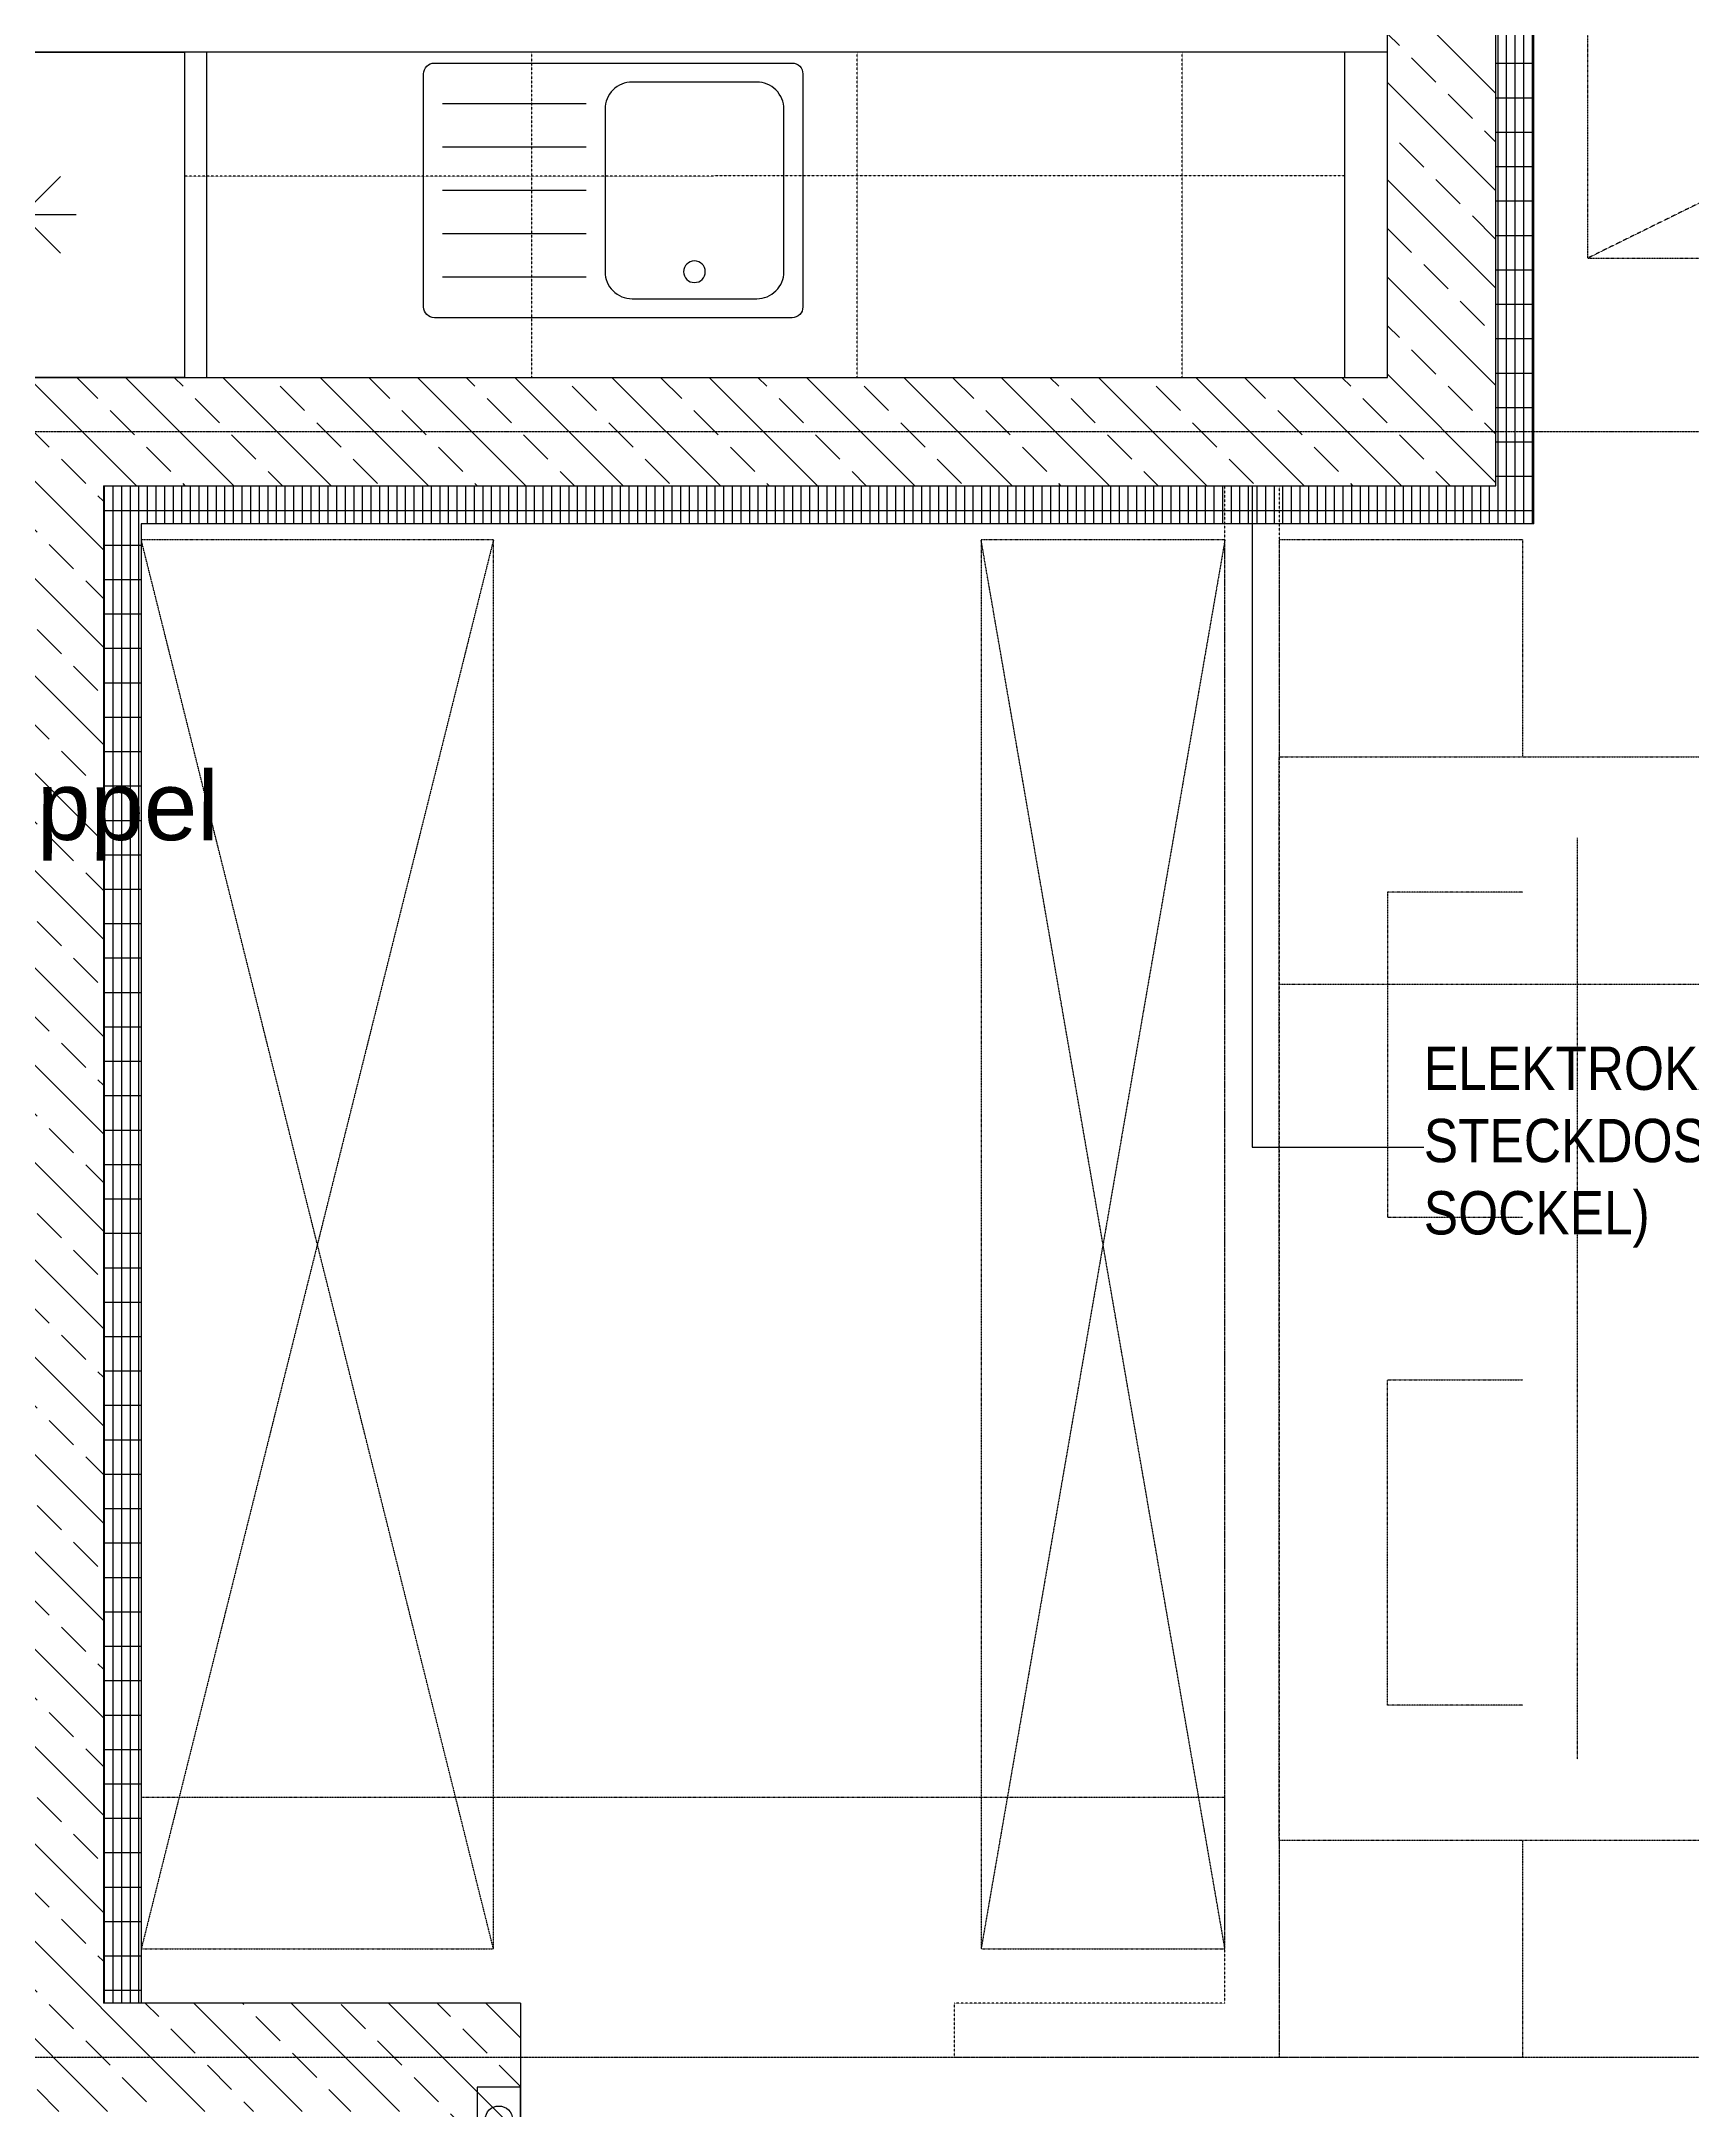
# Model space of a CAD drawing. Header units: millimetres. Extents: x -19411 to 51584, y -41547 to 69958.
# Drawn here: x 41070 to 44118, y -2374 to 1445 of the extents above; entities that cross this region are included whole.
import ezdxf

# ---------------------------------------------------------------- set-up
doc = ezdxf.new("R2010")
doc.units = ezdxf.units.MM
doc.linetypes.add('HIDDEN2', pattern=[0.1875, 0.125, -0.0625])
doc.linetypes.add('STRICHPUNKT', pattern=[1, 0.5, -0.25, 0, -0.25])
doc.layers.get('Defpoints').update_dxf_attribs({"color": 251})
for name, color, linetype in [('00_HLP---------M0', 251, 'Continuous'), ('02-AXO-G00-L05-M0', 251, 'STRICHPUNKT'), ('02-FIL-G00-L05-ORANGE', 251, 'Continuous'), ('02-FIL-G00-L05-STB', 251, 'Continuous'), ('02-HID-G00-L05-M0', 251, 'HIDDEN2'), ('02-TWA-G00-L05-M0', 251, 'Continuous'), ('02-ZWA-G00-L05-M0', 251, 'Continuous'), ('07-SAN---------M0', 251, 'Continuous'), ('07-SAN-G00-L05-FBHZG-EVERT', 251, 'Continuous'), ('07-SAN-G00-L05-KLIMA', 8, 'Continuous'), ('07-SAN-G00-L05-Küche', 251, 'Continuous'), ('07-SAN-G00-L05-M0', 251, 'Continuous'), ('07_MOB-G00-L05-M0', 251, 'HIDDEN2')]:
    doc.layers.add(name, color=color, linetype=linetype)
doc.styles.add('ARIAL', font='arial.ttf', dxfattribs={"width": 0.85})
doc.styles.get("Standard").update_dxf_attribs({"font": 'arial.ttf'})
doc.dimstyles.new('pp chromy&schneider', dxfattribs={"dimscale": 0.005, "dimtxt": 25, "dimasz": 10, "dimexe": 0, "dimexo": 0, "dimgap": 5, "dimtad": 1, "dimdec": 1, "dimlfac": 100, "dimrnd": 0.1, "dimzin": 9, "dimdsep": 46, "dimtxsty": 'ARIAL', "dimblk": 'c&s kote', "dimcen": 0, "dimse1": 1, "dimse2": 1, "dimclrd": 8, "dimclrt": 8, "dimadec": 0, "dimazin": 0, "dimtfac": 0.75, "dimtdec": 1, "dimtix": 1, "dimtmove": 2, "dimatfit": 0, "dimldrblk": 'NONE', "dimfxl": 1, "dimtolj": 1, "dimlwd": -1, "dimarcsym": 0})

# ---------------------------------------------------------------- blocks, each defined once
blk = doc.blocks.new('Kühlschrank')
blk.add_lwpolyline([(-0.3, 0), (0.3, 0), (0.3, -0.6), (-0.3, -0.6)], close=True)
for points in [[(0, -0.2), (0, -0.4)], [(0.0707, -0.2293), (-0.0707, -0.3707)], [(-0.0707, -0.2293), (0.0707, -0.3707)], [(-0.1, -0.3), (0.1, -0.3)]]:
    blk.add_lwpolyline(points)
blk = doc.blocks.new('Spüle')
for points in [[(0.4, -0.02), (-0.26, -0.02, 0.414214), (-0.28, -0.04), (-0.28, -0.47, 0.414214), (-0.26, -0.49), (0.4, -0.49, 0.414214), (0.42, -0.47), (0.42, -0.04, 0.414214)], [(-0.195, -0.055), (0.035, -0.055, -0.414214), (0.085, -0.105), (0.085, -0.405, -0.414214), (0.035, -0.455), (-0.195, -0.455, -0.414214), (-0.245, -0.405), (-0.245, -0.105, -0.414214)]]:
    blk.add_lwpolyline(points, format="xyb", close=True)
for points in [[(0.12, -0.095), (0.385, -0.095)], [(0.12, -0.175), (0.385, -0.175)], [(0.12, -0.255), (0.385, -0.255)], [(0.12, -0.335), (0.385, -0.335)], [(0.12, -0.415), (0.385, -0.415)]]:
    blk.add_lwpolyline(points)
blk.add_circle((-0.08, -0.405), 0.02)
blk = doc.blocks.new('c&s kote')
at = {"color": 8}
for p, q in [((0, -2), (0, 2)), ((0, 2), (0, -2)), ((-2, 0), (2, 0)), ((2, 0), (-2, 0))]:
    blk.add_line(p, q, dxfattribs=at)
blk.add_circle((0, 0), 0.5, dxfattribs=at)
blk = doc.blocks.new('*D301')
at = {"layer": '07_MOB-G00-L05-M0', "color": 8, "transparency": 16777216}
blk.add_line((43354.6, -295.5), (45604.5, -295.5), dxfattribs=at)
at = {"layer": 'Defpoints', "color": 0, "transparency": 16777216}
for p in [(45604.5, -295.5), (43354.5, -1875.5), (45604.5, -1875.5)]:
    blk.add_point(p, dxfattribs=at)
at = {"layer": '07_MOB-G00-L05-M0', "color": 8, "transparency": 16777216, "xscale": 0.05, "yscale": 0.05, "zscale": 0.05, "rotation": 180}
blk.add_blockref('c&s kote', (43354.5, -295.5), dxfattribs=at)
at = {"layer": '07_MOB-G00-L05-M0', "color": 8, "transparency": 16777216, "xscale": 0.05, "yscale": 0.05, "zscale": 0.05}
blk.add_blockref('c&s kote', (45604.5, -295.5), dxfattribs=at)
at = {"layer": '07_MOB-G00-L05-M0', "color": 8, "transparency": 16777216, "insert": (44479.5, -295.4), "char_height": 0.125, "attachment_point": 5, "style": 'ARIAL'}
blk.add_mtext('\\A1;225000', dxfattribs=at)
blk = doc.blocks.new('_None')
blk = doc.blocks.new('*D303')
at = {"layer": '07_MOB-G00-L05-M0', "color": 8, "transparency": 16777216}
blk.add_line((44141.9, -1875.5), (44141.9, -2275.4), dxfattribs=at)
at = {"layer": 'Defpoints', "color": 0, "transparency": 16777216}
for p in [(45604.5, -1875.5), (43804.5, -2275.5), (44141.9, -2275.5)]:
    blk.add_point(p, dxfattribs=at)
at = {"layer": '07_MOB-G00-L05-M0', "color": 8, "transparency": 16777216, "xscale": 0.05, "yscale": 0.05, "zscale": 0.05}
for p, rotation in [((44141.9, -1875.5), 90), ((44141.9, -2275.5), 270)]:
    blk.add_blockref('c&s kote', p, dxfattribs=dict(at, rotation=rotation))
at = {"layer": '07_MOB-G00-L05-M0', "color": 8, "transparency": 16777216, "insert": (44141.8, -2075.5), "char_height": 0.125, "attachment_point": 5, "rotation": 90, "style": 'ARIAL'}
blk.add_mtext('\\A1;40000', dxfattribs=at)
blk = doc.blocks.new('*D304')
at = {"layer": '07_MOB-G00-L05-M0', "color": 8, "transparency": 16777216}
blk.add_line((44141.9, 124.6), (44141.9, 554.5), dxfattribs=at)
at = {"layer": 'Defpoints', "color": 0, "transparency": 16777216}
for p in [(43824.5, 554.5), (44141.9, 554.5), (45604.5, 124.5)]:
    blk.add_point(p, dxfattribs=at)
at = {"layer": '07_MOB-G00-L05-M0', "color": 8, "transparency": 16777216, "xscale": 0.05, "yscale": 0.05, "zscale": 0.05}
for p, rotation in [((44141.9, 554.5), 90), ((44141.9, 124.5), 270)]:
    blk.add_blockref('c&s kote', p, dxfattribs=dict(at, rotation=rotation))
at = {"layer": '07_MOB-G00-L05-M0', "color": 8, "transparency": 16777216, "insert": (44141.8, 339.5), "char_height": 0.125, "attachment_point": 5, "rotation": 90, "style": 'ARIAL'}
blk.add_mtext('\\A1;43000', dxfattribs=at)
blk = doc.blocks.new('*D305')
at = {"layer": '07_MOB-G00-L05-M0', "color": 8, "transparency": 16777216}
blk.add_line((41254.6, -1795.5), (41904.5, -1795.5), dxfattribs=at)
at = {"layer": 'Defpoints', "color": 0, "transparency": 16777216}
for p in [(41904.5, -1795.5), (41254.5, -2075.5), (41904.5, -2075.5)]:
    blk.add_point(p, dxfattribs=at)
at = {"layer": '07_MOB-G00-L05-M0', "color": 8, "transparency": 16777216, "xscale": 0.05, "yscale": 0.05, "zscale": 0.05, "rotation": 180}
blk.add_blockref('c&s kote', (41254.5, -1795.5), dxfattribs=at)
at = {"layer": '07_MOB-G00-L05-M0', "color": 8, "transparency": 16777216, "xscale": 0.05, "yscale": 0.05, "zscale": 0.05}
blk.add_blockref('c&s kote', (41904.5, -1795.5), dxfattribs=at)
at = {"layer": '07_MOB-G00-L05-M0', "color": 8, "transparency": 16777216, "insert": (41579.5, -1795.4), "char_height": 0.125, "attachment_point": 5, "style": 'ARIAL'}
blk.add_mtext('\\A1;65000', dxfattribs=at)
blk = doc.blocks.new('*D306')
at = {"layer": '07_MOB-G00-L05-M0', "color": 8, "transparency": 16777216}
blk.add_line((41904.6, -1795.5), (42804.5, -1795.5), dxfattribs=at)
at = {"layer": 'Defpoints', "color": 0, "transparency": 16777216}
for p in [(42804.5, -1795.5), (41904.5, -2075.5), (42804.5, -2075.5)]:
    blk.add_point(p, dxfattribs=at)
at = {"layer": '07_MOB-G00-L05-M0', "color": 8, "transparency": 16777216, "xscale": 0.05, "yscale": 0.05, "zscale": 0.05, "rotation": 180}
blk.add_blockref('c&s kote', (41904.5, -1795.5), dxfattribs=at)
at = {"layer": '07_MOB-G00-L05-M0', "color": 8, "transparency": 16777216, "xscale": 0.05, "yscale": 0.05, "zscale": 0.05}
blk.add_blockref('c&s kote', (42804.5, -1795.5), dxfattribs=at)
at = {"layer": '07_MOB-G00-L05-M0', "color": 8, "transparency": 16777216, "insert": (42354.5, -1795.4), "char_height": 0.125, "attachment_point": 5, "style": 'ARIAL'}
blk.add_mtext('\\A1;90000', dxfattribs=at)
blk = doc.blocks.new('*D307')
at = {"layer": '07_MOB-G00-L05-M0', "color": 8, "transparency": 16777216}
blk.add_line((42804.6, -1795.5), (43254.5, -1795.5), dxfattribs=at)
at = {"layer": 'Defpoints', "color": 0, "transparency": 16777216}
for p in [(43254.5, -1795.5), (42804.5, -2075.5), (43254.5, -2075.5)]:
    blk.add_point(p, dxfattribs=at)
at = {"layer": '07_MOB-G00-L05-M0', "color": 8, "transparency": 16777216, "xscale": 0.05, "yscale": 0.05, "zscale": 0.05, "rotation": 180}
blk.add_blockref('c&s kote', (42804.5, -1795.5), dxfattribs=at)
at = {"layer": '07_MOB-G00-L05-M0', "color": 8, "transparency": 16777216, "xscale": 0.05, "yscale": 0.05, "zscale": 0.05}
blk.add_blockref('c&s kote', (43254.5, -1795.5), dxfattribs=at)
at = {"layer": '07_MOB-G00-L05-M0', "color": 8, "transparency": 16777216, "insert": (43029.5, -1795.4), "char_height": 0.125, "attachment_point": 5, "style": 'ARIAL'}
blk.add_mtext('\\A1;45000', dxfattribs=at)
blk = doc.blocks.new('07_Klimasifon')
at = {"layer": '00_HLP---------M0', "linetype": 'HIDDEN2', "ltscale": 0.3}
blk.add_lwpolyline([(0, -0.1), (0.08, -0.1), (0.08, 0), (0, 0)], close=True, dxfattribs=at)
at = {"layer": '07-SAN---------M0'}
blk.add_lwpolyline([(0, -0.22), (0.08, -0.22), (0.08, -0.1), (0, -0.1)], close=True, dxfattribs=at)
blk.add_circle((0.04, -0.16), 0.025, dxfattribs=at)

msp = doc.modelspace()

# ---------------------------------------------------------------- hatches: boundary and pattern name
at = {"layer": '02-FIL-G00-L05-ORANGE'}
h = msp.add_hatch(dxfattribs=at)
h.set_pattern_fill('GRATE', color=256, scale=20, angle=197.0465413, style=0)
h.set_pattern_definition([(90, (-38458.126, -45395.47), (-15.875, -3e-10), []), (180, (-38458.126, -45395.47), (1e-09, -63.5), [])])
h.paths.add_polyline_path([(43824.505, 1594.5294), (43754.505, 1594.5294), (43754.505, 624.5294), (41184.505, 624.5294), (41184.505, -2175.4706), (41254.505, -2175.4706), (41254.505, 554.5294), (43824.505, 554.5294)])
at = {"layer": '02-FIL-G00-L05-STB'}
h = msp.add_hatch(dxfattribs=at)
h.set_pattern_fill('ANSI33', color=256, scale=20, angle=197.0465413, style=0)
h.set_pattern_definition([(135, (-38458.13, -45395.47), (-89.80256, -89.80256), []), (135, (-38458.13, -45305.67), (-89.80256, -89.80256), [63.5, -31.75])])
h.paths.add_polyline_path([(41184.505, 624.5294), (43754.505, 624.5294), (43754.505, 1594.5294), (46254.505, 1594.5294), (46254.505, 444.5294), (46454.5242, 444.5294), (46454.5887, 444.5294), (46454.505, 1794.5294), (43754.505, 1794.5294), (43754.505, 1984.5294), (43554.505, 1984.5294), (43554.505, 824.5294), (39579.505, 824.5294), (39579.505, 624.5294), (40984.505, 624.5294), (40984.505, -2175.4706), (40924.505, -2175.4706), (40924.505, -2375.4706), (41754.505, -2375.4706), (41754.505, -2550.4706), (41954.505, -2550.4706), (41954.505, -2175.4706), (41184.505, -2175.4706)])

# ---------------------------------------------------------------- linework, layer by layer
at = {"layer": '02-AXO-G00-L05-M0'}
for points in [[(16441.8735, 724.5294), (50054.505, 724.5294)], [(16441.8735, -2275.4706), (50054.505, -2275.4706)]]:
    msp.add_lwpolyline(points, dxfattribs=at)
at = {"layer": '02-HID-G00-L05-M0', "ltscale": 0.5}
for points in [[(43254.505, -2175.4706), (43254.505, 624.5294)], [(43354.505, 624.5294), (43354.505, -2275.4706)], [(43254.505, -2175.4706), (42754.505, -2175.4706), (42754.505, -2275.4706), (43354.505, -2275.4706)]]:
    msp.add_lwpolyline(points, dxfattribs=at)
at = {"layer": '02-TWA-G00-L05-M0'}
for p, q in [((43754.505, 624.5294), (43754.505, 1594.5294)), ((41184.505, 624.5294), (41184.505, -2175.4706)), ((41184.505, 624.5294), (43754.505, 624.5294)), ((41954.505, -2175.4706), (41184.505, -2175.4706)), ((41954.505, -2175.4706), (41954.505, -2550.4706))]:
    msp.add_line(p, q, dxfattribs=at)
msp.add_lwpolyline([(39579.505, 824.5294), (43554.505, 824.5294), (43554.505, 1984.5294)], dxfattribs=at)
at = {"layer": '02-ZWA-G00-L05-M0'}
for p, q in [((43824.505, 554.5294), (43824.505, 1594.5294)), ((41254.505, 554.5294), (41254.505, -2175.4706))]:
    msp.add_line(p, q, dxfattribs=at)
msp.add_lwpolyline([(43824.505, 554.5294), (41254.505, 554.5294)], dxfattribs=at)
at = {"layer": '07-SAN-G00-L05-FBHZG-EVERT'}
msp.add_lwpolyline([(43304.505, 624.5294), (43304.505, -595.8126), (43621.5092, -595.8126)], dxfattribs=at)
at = {"layer": '07-SAN-G00-L05-Küche', "linetype": 'HIDDEN2', "ltscale": 0.5}
msp.add_line((43475.505, 1196.2734), (41334.5049, 1195.9802), dxfattribs=at)
for points in [[(41975.5049, 824.5294), (41975.5049, 1424.5294)], [(42575.5049, 824.5294), (42575.5049, 1424.5294)], [(43175.5049, 824.5294), (43175.5049, 1424.5294)]]:
    msp.add_lwpolyline(points, dxfattribs=at)
at = {"layer": '07-SAN-G00-L05-M0'}
msp.add_lwpolyline([(43554.505, 1424.5294), (40684.5049, 1424.5294), (40684.5049, 824.5294), (43554.505, 824.5294)], close=True, dxfattribs=at)
for points in [[(41375.5049, 824.5294), (41375.5049, 1424.5294)], [(43475.505, 824.5294), (43475.505, 1424.5294)]]:
    msp.add_lwpolyline(points, dxfattribs=at)
at = {"layer": '07_MOB-G00-L05-M0'}
for points in [[(43924.001, 1044.5294), (46154.545, 1046.9441), (46154.545, 1594.5294), (43924.5047, 1594.5294)], [(45039.505, 1594.5294), (43924.5047, 1044.7778), (43924.5047, 1594.5294), (45039.505, 1044.5294)], [(41904.505, 524.5294), (41254.505, -2075.4706)], [(41904.505, -2075.4706), (41254.505, 524.5294)], [(43254.505, 524.5294), (42804.505, -2075.4706)], [(43254.505, -2075.4706), (42804.505, 524.5294)], [(43904.505, -25.4706), (43904.505, -1725.4706)], [(43804.505, -125.4706), (43554.505, -125.4706), (43554.505, -725.4706), (43804.505, -725.4706)], [(43804.505, -1625.4706), (43554.505, -1625.4706), (43554.505, -1025.4706), (43804.505, -1025.4706)]]:
    msp.add_lwpolyline(points, dxfattribs=at)
for points in [[(41254.505, -2075.4706), (41904.505, -2075.4706), (41904.505, 524.5294), (41254.505, 524.5294)], [(42804.505, -2075.4706), (43254.505, -2075.4706), (43254.505, 524.5294), (42804.505, 524.5294)], [(43354.505, 124.5294), (43804.505, 124.5294), (43804.505, 524.5294), (43354.505, 524.5294)], [(45604.505, 124.5294), (45604.505, -1875.4706), (43354.505, -1875.4706), (43354.505, 124.5294)], [(43354.505, -2275.4706), (43804.505, -2275.4706), (43804.505, -1875.4706), (43354.505, -1875.4706)]]:
    msp.add_lwpolyline(points, close=True, dxfattribs=at)

# ---------------------------------------------------------------- block references
at = {"layer": '07-SAN-G00-L05-KLIMA', "xscale": 1000, "yscale": 1000, "zscale": 1000, "rotation": 180.0000000045795}
msp.add_blockref('07_Klimasifon', (41954.505, -2550.4706), dxfattribs=at)
at = {"layer": '07-SAN-G00-L05-Küche', "yscale": 1000, "zscale": 1000}
for name, p, xscale, rotation in [('Kühlschrank', (41034.5049, 824.5294), 1000, 179.9999999845691), ('Spüle', (42195.5049, 1424.5294), -1000, 359.9999999795667)]:
    msp.add_blockref(name, p, dxfattribs=dict(at, xscale=xscale, rotation=rotation))

# ---------------------------------------------------------------- texts
at = {"color": 5, "lineweight": 30, "insert": (40500.3114, 99.2462), "char_height": 126.967384, "attachment_point": 1, "rotation": 359.8688981}
msp.add_mtext_dynamic_manual_height_columns('Lichtkuppel', width=26879.974359, gutter_width=634.8369, heights=[0], dxfattribs=at)
at = {"layer": '07-SAN-G00-L05-FBHZG-EVERT', "insert": (43621.5092, -595.8126), "char_height": 80, "width": 2072.449945, "attachment_point": 4, "rotation": 0, "style": 'ARIAL'}
msp.add_mtext('ELEKTROKABEL FÜR 2x SCHALT UND 2x STECKDOSE VORSEHEN (ca. 4m LÄNGE AUS SOCKEL)', dxfattribs=at)

# ---------------------------------------------------------------- dimensions: what is measured, and where the dimension line sits
at = {"layer": '07_MOB-G00-L05-M0'}
for base, p1, p2, angle, picture, middle in [((44141.8735, 554.5294), (45604.505, 124.5294), (43824.505, 554.5294), 90, '*D304', (44141.7846, 339.5294)), ((45604.505, -295.4706), (43354.505, -1875.4706), (45604.505, -1875.4706), 0, '*D301', (44479.505, -295.3818)), ((41904.505, -1795.4706), (41254.505, -2075.4706), (41904.505, -2075.4706), 0, '*D305', (41579.505, -1795.3818)), ((42804.505, -1795.4706), (41904.505, -2075.4706), (42804.505, -2075.4706), 0, '*D306', (42354.505, -1795.3818)), ((43254.505, -1795.4706), (42804.505, -2075.4706), (43254.505, -2075.4706), 0, '*D307', (43029.505, -1795.3818)), ((44141.8735, -2275.4706), (45604.505, -1875.4706), (43804.505, -2275.4706), 90, '*D303', (44141.7847, -2075.4706))]:
    dim = msp.add_linear_dim(base=base, p1=p1, p2=p2, angle=angle, dimstyle='pp chromy&schneider', override={"dimzin": 8}, dxfattribs=at)
    dim.commit()
    dim.dimension.update_dxf_attribs({"geometry": picture, "text_midpoint": middle})

doc.saveas('drawing.dxf')
